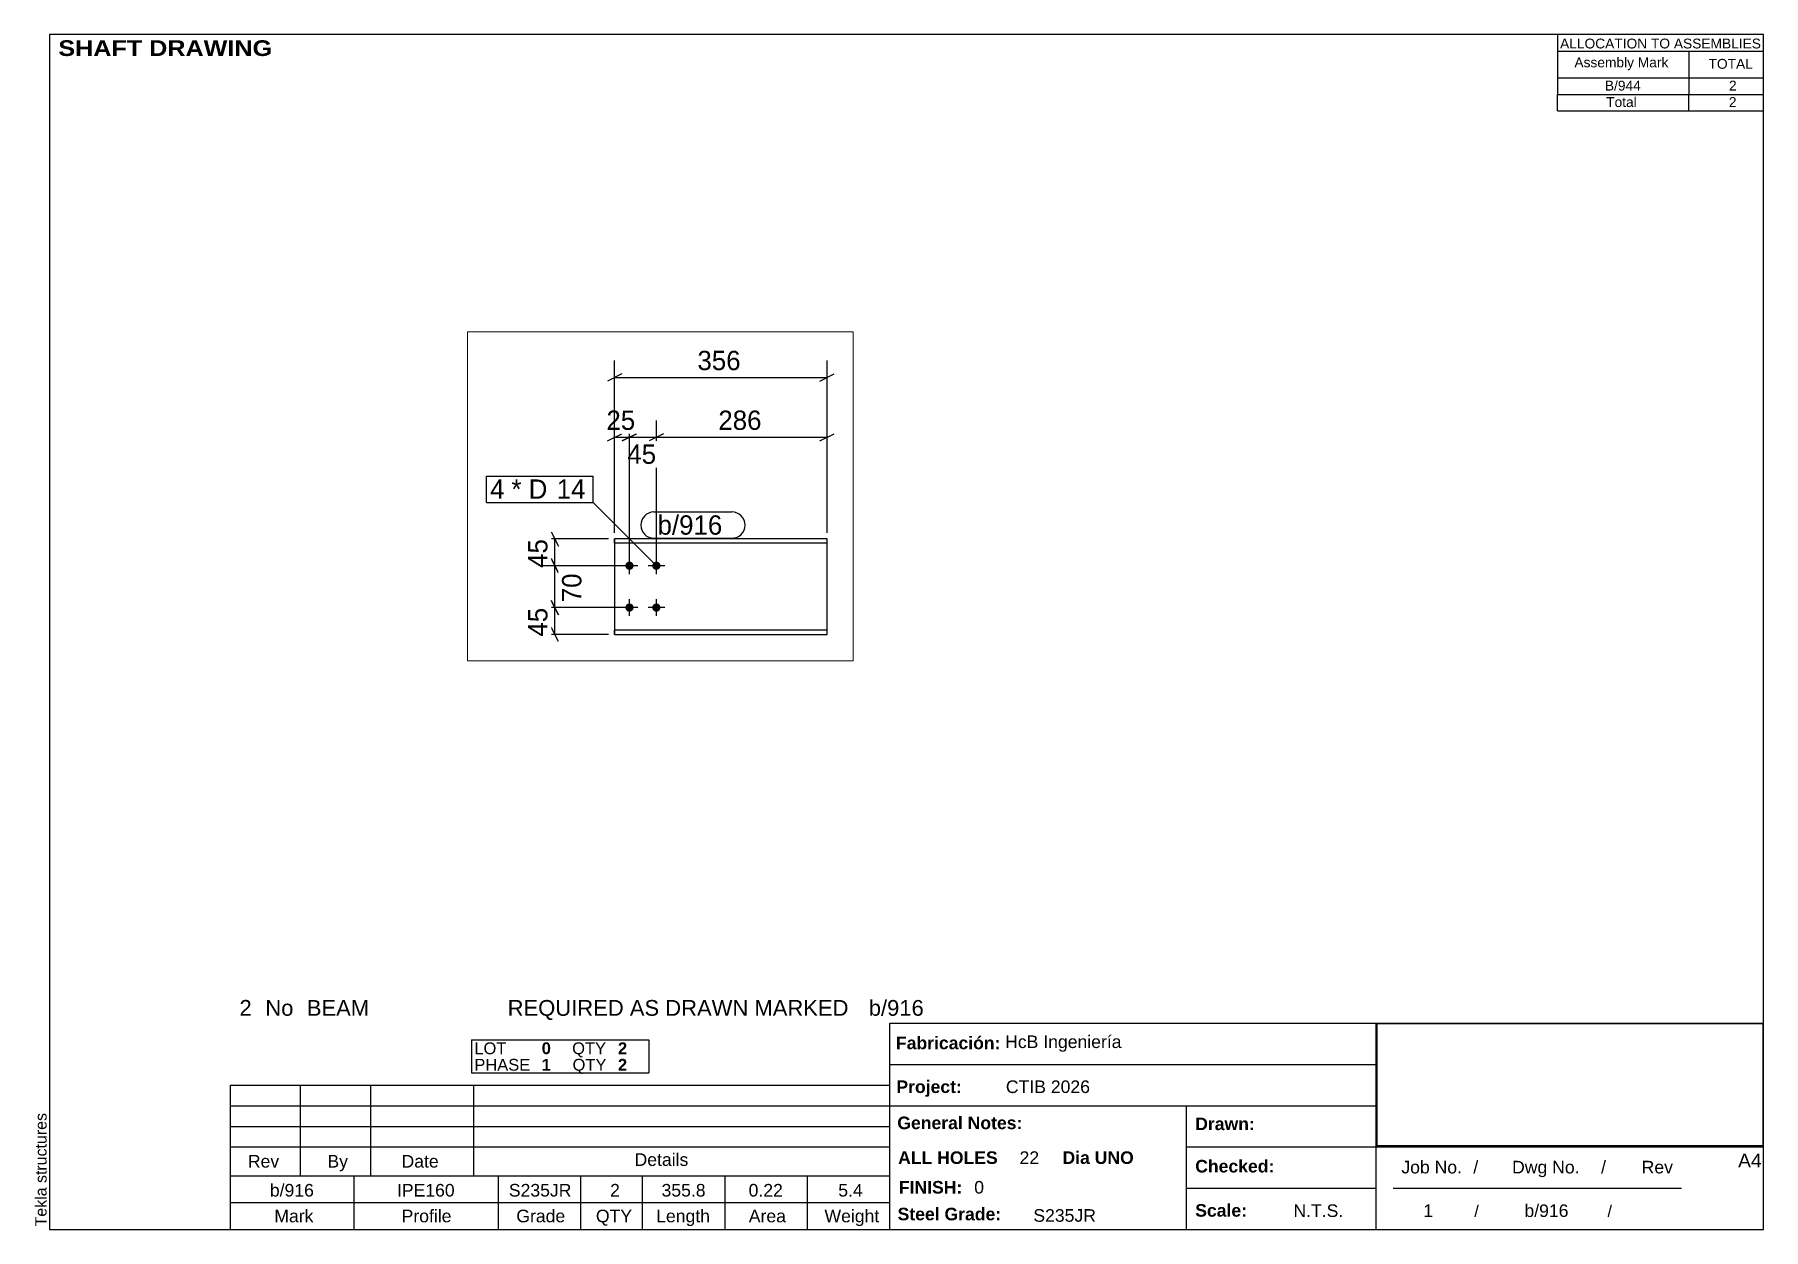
# Paper-space layout 'Layout1' of a CAD drawing. Header units: millimetres. Extents: x 2 to 292, y 5 to 205.
# The model-space entities are those that its viewports show. They can reach past a viewport. Long polylines and large blocks are cut down to what shows.
import ezdxf

# ---------------------------------------------------------------- set-up
doc = ezdxf.new("R2010")
doc.units = ezdxf.units.MM
doc.linetypes.add('DXK_LINE_DOT4', pattern=[0.9408, 0.4704, -0.4704])
doc.layers.add('Viewport layer', color=7, linetype='Continuous', plot=False)
doc.styles.add('Arial', font='ARIAL.TTF', dxfattribs={"height": 0.2})
doc.styles.add('Arial Black', font='ARIBLK.TTF', dxfattribs={"height": 0.2})
doc.styles.add('Arial Bold', font='ARIALBD.TTF', dxfattribs={"height": 0.2})
doc.styles.add('Comic Sans MS', font='COMIC.TTF', dxfattribs={"height": 0.2})

msp = doc.modelspace()

# ---------------------------------------------------------------- hatches: boundary and pattern name
at = {"linetype": 'Continuous'}
for points in [[(264.4, 159, -1), (278.4, 159, -1)], [(309.4, 159, -1), (323.4, 159, -1)], [(264.4, 89, -1), (278.4, 89, -1)], [(309.4, 89, -1), (323.4, 89, -1)]]:
    msp.add_hatch(color=3, dxfattribs=at).paths.add_polyline_path(points)

# ---------------------------------------------------------------- linework, layer by layer
at = {"color": 8, "linetype": 'Continuous'}
for p, q in [((602.2, 214), (602.2, 502.4)), ((258.4, 480), (234.4, 468)), ((246.4, 474), (602.2, 474)), ((590.2, 468), (614.2, 480)), ((246.4, 214), (246.4, 402.4)), ((259.4, 368), (283.4, 380)), ((271.4, 169), (271.4, 399.6)), ((328.4, 380), (304.4, 368)), ((328.4, 380), (304.4, 368)), ((316.4, 169), (316.4, 402.4)), ((316.4, 169), (316.4, 399.6)), ((590.2, 368), (614.2, 380)), ((602.2, 214), (602.2, 402.4)), ((271.4, 374), (316.4, 374)), ((316.4, 374), (602.2, 374)), ((236.4, 204), (118, 204)), ((140.4, 216), (152.4, 192)), ((146.4, 159), (146.4, 204)), ((261.4, 159), (118, 159)), ((152.4, 147), (140.4, 171)), ((261.4, 89), (120.8, 89)), ((152.4, 77), (140.4, 101)), ((236.4, 44), (118, 44)), ((152.4, 32), (140.4, 56))]:
    msp.add_line(p, q, dxfattribs=at)
at = {"color": 7, "linetype": 'Continuous'}
for p, q in [((210.3, 265.1), (210.3, 309.1)), ((246.4, 204), (246.4, 196.6)), ((602.2, 204), (246.4, 204)), ((602.2, 44), (602.2, 204)), ((246.4, 196.6), (246.4, 51.4)), ((602.2, 196.6), (246.4, 196.6)), ((246.4, 44), (246.4, 51.4)), ((602.2, 51.4), (246.4, 51.4)), ((246.4, 44), (602.2, 44))]:
    msp.add_line(p, q, dxfattribs=at)
at = {"color": 7, "linetype": 'DXK_LINE_DOT4'}
for p, q in [((246.4, 196.6), (246.4, 204)), ((246.4, 51.4), (246.4, 44))]:
    msp.add_line(p, q, dxfattribs=at)
at = {"color": 3, "linetype": 'Continuous'}
for p, q in [((285.4, 159), (257.4, 159)), ((271.4, 145), (271.4, 173)), ((330.4, 159), (302.4, 159)), ((316.4, 145), (316.4, 173)), ((285.4, 89), (257.4, 89)), ((271.4, 75), (271.4, 103)), ((330.4, 89), (302.4, 89)), ((316.4, 75), (316.4, 103))]:
    msp.add_line(p, q, dxfattribs=at)

# ---------------------------------------------------------------- wipeouts: each hides what was drawn before it
at = {"color": 0}
msp.add_wipeout([(64.1, 271.1), (64.1, 303.1), (38, 303.1), (38, 271.1)], dxfattribs=at)

# ---------------------------------------------------------------- next in the draw order: wipeouts: each hides what was drawn before it
for points in [[(469.8, 480), (469.8, 524.8), (378.8, 524.8), (378.8, 480)], [(504.8, 380), (504.8, 424.8), (413.8, 424.8), (413.8, 380)], [(326.4, 323.2), (326.4, 368), (261.4, 368), (261.4, 323.2)], [(64.1, 271.1), (64.1, 303.1), (38, 303.1), (38, 271.1)], [(436.9, 211), (436.9, 243), (318.4, 243), (318.4, 211)], [(140.4, 214), (95.6, 214), (95.6, 149), (140.4, 149)]]:
    msp.add_wipeout(points, dxfattribs=at)

# ---------------------------------------------------------------- next in the draw order: linework, layer by layer
at = {"color": 8, "linetype": 'Continuous'}
for p, q in [((234.4, 368), (258.4, 380)), ((283.4, 380), (259.4, 368)), ((271.4, 169), (271.4, 402.4)), ((246.4, 374), (271.4, 374)), ((261.4, 159), (120.8, 159)), ((140.4, 171), (152.4, 147)), ((146.4, 89), (146.4, 159))]:
    msp.add_line(p, q, dxfattribs=at)
at = {"color": 7, "linetype": 'Continuous'}
msp.add_line((32, 265.1), (32, 309.1), dxfattribs=at)

# ---------------------------------------------------------------- next in the draw order: texts
at = {"color": 3, "style": 'Comic Sans MS'}
for s, p in [('356', (385.2, 486.4)), ('286', (420.2, 386.4)), ('45', (267.8, 329.6))]:
    msp.add_text(s, height=32.38, dxfattribs=at).set_placement(p)
msp.add_text('45', height=32.38, rotation=90.0002, dxfattribs=at).set_placement((134, 155.4))

# ---------------------------------------------------------------- next in the draw order: wipeouts: each hides what was drawn before it
at = {"color": 0}
for points in [[(139.9, 271.1), (139.9, 303.1), (73.7, 303.1), (73.7, 271.1)], [(436.9, 211), (436.9, 243), (318.4, 243), (318.4, 211)]]:
    msp.add_wipeout(points, dxfattribs=at)

# ---------------------------------------------------------------- next in the draw order: linework, layer by layer
at = {"color": 7, "linetype": 'Continuous'}
for p, q in [((312.4, 249), (442.9, 249)), ((312.4, 205), (442.9, 205))]:
    msp.add_line(p, q, dxfattribs=at)
for centre, start, end in [((312.4, 227), 90, 270), ((442.9, 227), 270, 90)]:
    msp.add_arc(centre, 22, start, end, dxfattribs=at)

# ---------------------------------------------------------------- next in the draw order: texts
at = {"color": 3, "style": 'Comic Sans MS'}
msp.add_text('b/916', height=32.38, dxfattribs=at).set_placement((318.4, 211))

# ---------------------------------------------------------------- next in the draw order: wipeouts: each hides what was drawn before it
at = {"color": 0}
for points in [[(291.4, 380), (291.4, 424.8), (226.4, 424.8), (226.4, 380)], [(139.9, 271.1), (139.9, 303.1), (73.7, 303.1), (73.7, 271.1)], [(197.2, 156.5), (152.4, 156.5), (152.4, 91.5), (197.2, 91.5)]]:
    msp.add_wipeout(points, dxfattribs=at)

# ---------------------------------------------------------------- next in the draw order: linework, layer by layer
at = {"color": 8, "linetype": 'Continuous'}
for p, q in [((246.4, 214), (246.4, 502.4)), ((261.4, 89), (118, 89)), ((140.4, 101), (152.4, 77)), ((146.4, 44), (146.4, 89))]:
    msp.add_line(p, q, dxfattribs=at)
at = {"color": 7, "linetype": 'Continuous'}
msp.add_line((316.4, 159), (210.3, 265.1), dxfattribs=at)

# ---------------------------------------------------------------- next in the draw order: texts
at = {"color": 3, "style": 'Comic Sans MS'}
for s, height, p in [('25', 32.38, (232.8, 386.4)), ('4', 32.4, (38, 271.1)), ('* D', 32.38, (73.7, 271.1))]:
    msp.add_text(s, height=height, dxfattribs=at).set_placement(p)
msp.add_text('70', height=32.38, rotation=90.0002, dxfattribs=at).set_placement((190.8, 97.9))

# ---------------------------------------------------------------- next in the draw order: wipeouts: each hides what was drawn before it
at = {"color": 0}
msp.add_wipeout([(194.7, 271.1), (194.7, 303.1), (149.5, 303.1), (149.5, 271.1)], dxfattribs=at)

# ---------------------------------------------------------------- next in the draw order: wipeouts: each hides what was drawn before it
for points in [[(194.7, 271.1), (194.7, 303.1), (149.5, 303.1), (149.5, 271.1)], [(140.4, 99), (95.6, 99), (95.6, 34), (140.4, 34)]]:
    msp.add_wipeout(points, dxfattribs=at)

# ---------------------------------------------------------------- next in the draw order: linework, layer by layer
at = {"color": 7, "linetype": 'Continuous'}
for p, q in [((32, 309.1), (210.3, 309.1)), ((32, 265.1), (210.3, 265.1))]:
    msp.add_line(p, q, dxfattribs=at)

# ---------------------------------------------------------------- next in the draw order: texts
at = {"color": 3, "style": 'Comic Sans MS'}
msp.add_text('14', height=32.38, dxfattribs=at).set_placement((149.5, 271.1))
msp.add_text('45', height=32.38, rotation=90.0002, dxfattribs=at).set_placement((134, 40.4))

psp = doc.layouts.get("Layout1")

# ---------------------------------------------------------------- linework, layer by layer
at = {"color": 5, "linetype": 'Continuous'}
for p, q in [((292, 205), (5, 205)), ((5, 205), (5, 5)), ((292, 5), (292, 205)), ((5, 5), (292, 5))]:
    psp.add_line(p, q, dxfattribs=at)
at = {"color": 7, "linetype": 'Continuous'}
for p, q in [((257.51, 205), (257.51, 197.75)), ((257.57, 202.24), (292, 202.24)), ((279.49, 202.24), (279.49, 197.75)), ((257.51, 197.75), (257.51, 195)), ((257.57, 197.75), (292, 197.75)), ((279.49, 197.75), (279.49, 195)), ((257.51, 192.23), (257.51, 194.99)), ((257.54, 194.99), (292, 194.99)), ((279.49, 192.23), (279.49, 194.99)), ((257.51, 192.23), (292, 192.23)), ((145.72, 5), (145.72, 39.5)), ((145.75, 39.5), (292, 39.5)), ((227.14, 5), (227.14, 39.5)), ((75.68, 36.74), (105.35, 36.74)), ((75.68, 36.74), (75.68, 33.98)), ((105.35, 36.74), (105.35, 33.98)), ((75.68, 33.98), (75.68, 31.22)), ((105.35, 33.98), (105.35, 31.22)), ((145.72, 32.6), (227.14, 32.6)), ((35.31, 13.97), (35.31, 29.15)), ((35.31, 29.15), (145.71, 29.15)), ((47.04, 13.97), (47.04, 29.15)), ((58.77, 13.97), (58.77, 29.15)), ((75.68, 31.22), (105.35, 31.22)), ((76.02, 13.97), (76.02, 29.15)), ((145.71, 13.97), (145.71, 29.15)), ((35.31, 25.7), (145.71, 25.7)), ((145.72, 25.7), (227.14, 25.7)), ((195.4, 5), (195.4, 25.7)), ((35.31, 22.25), (145.71, 22.25)), ((35.31, 18.8), (145.71, 18.8)), ((195.4, 18.8), (292, 18.8)), ((35.31, 13.96), (145.71, 13.97)), ((35.31, 9.49), (35.31, 13.96)), ((56.01, 9.49), (56.01, 13.97)), ((80.16, 9.49), (80.16, 13.97)), ((93.96, 9.49), (93.96, 13.97)), ((104.31, 9.49), (104.31, 13.97)), ((118.11, 9.49), (118.11, 13.97)), ((131.91, 9.49), (131.91, 13.97)), ((195.4, 11.9), (227.14, 11.9)), ((229.99, 11.92), (278.29, 11.92)), ((35.31, 9.48), (145.72, 9.49)), ((35.31, 5), (35.31, 9.48)), ((56.01, 5), (56.01, 9.48)), ((80.16, 5), (80.16, 9.48)), ((93.96, 5), (93.96, 9.48)), ((104.31, 5), (104.31, 9.48)), ((118.11, 5), (118.11, 9.48)), ((131.91, 5), (131.91, 9.48))]:
    psp.add_line(p, q, dxfattribs=at)
at = {"color": 2, "linetype": 'Continuous'}
for p, q in [((227.28, 39.46), (291.86, 39.46)), ((227.29, 19.02), (227.29, 39.46)), ((291.96, 19.03), (291.96, 39.47)), ((227.28, 19.03), (291.86, 19.03))]:
    psp.add_line(p, q, dxfattribs=at)

# ---------------------------------------------------------------- texts
at = {"color": 7}
for s, height, style, p in [(' SHAFT DRAWING', 2.6342, 'Arial Black', (5.3, 201.42)), ('ALLOCATION TO ASSEMBLIES', 1.6475, 'Arial', (257.95, 202.68)), ('Assembly Mark', 1.6475, 'Arial', (260.35, 199.52)), ('TOTAL', 1.648, 'Arial', (282.81, 199.28)), ('2', 2.64, 'Arial', (36.8, 40.76)), ('REQUIRED AS DRAWN MARKED', 2.636, 'Arial', (81.71, 40.76)), ('b/916', 2.636, 'Arial', (142.18, 40.76)), ('No', 2.636, 'Arial', (41.13, 40.76)), ('BEAM', 2.636, 'Arial', (48.08, 40.76)), ('b/916', 2.109, 'Arial', (41.89, 10.5)), ('IPE160', 2.109, 'Arial', (63.17, 10.5)), ('S235JR', 2.109, 'Arial', (81.91, 10.5)), ('2', 2.11, 'Arial', (98.86, 10.5)), ('355.8', 2.109, 'Arial', (107.48, 10.5)), ('0.22', 2.109, 'Arial', (122.06, 10.5)), ('5.4', 2.109, 'Arial', (137.07, 10.5)), ('FINISH:', 2.107, 'Arial Bold', (147.22, 11)), ('0', 2.11, 'Arial', (159.84, 11))]:
    psp.add_text(s, height=height, dxfattribs=dict(at, style=style)).set_placement(p)
at = {"color": 7, "linetype": 'Continuous'}
for s, height, style, p in [('B/944', 1.648, 'Arial', (265.45, 195.63)), ('2', 1.65, 'Arial', (286.23, 195.63)), ('Total', 1.648, 'Arial', (265.67, 192.88)), ('2', 1.65, 'Arial', (286.21, 192.88)), ('LOT', 1.977, 'Arial', (76.13, 34.33)), ('0', 1.98, 'Arial Bold', (87.41, 34.33)), ('QTY', 1.977, 'Arial', (92.51, 34.33)), ('2', 1.98, 'Arial Bold', (100.18, 34.33)), ('Fabricación:', 2.1074, 'Arial Bold', (146.73, 35.16)), ('HcB Ingeniería', 2.1088, 'Arial', (165.02, 35.36)), ('PHASE', 1.977, 'Arial', (76.13, 31.57)), ('1', 1.98, 'Arial Bold', (87.41, 31.57)), ('QTY', 1.977, 'Arial', (92.58, 31.57)), ('2', 1.98, 'Arial Bold', (100.18, 31.57)), ('Project:', 2.107, 'Arial Bold', (146.81, 27.83)), ('CTIB 2026', 2.109, 'Arial', (165.14, 27.83)), ('General Notes:', 2.1074, 'Arial Bold', (146.96, 21.78)), ('Drawn:', 2.107, 'Arial Bold', (196.85, 21.62)), ('Rev', 2.109, 'Arial', (38.21, 15.35)), ('By', 2.109, 'Arial', (51.53, 15.35)), ('Date', 2.109, 'Arial', (63.94, 15.35)), ('Details', 2.109, 'Arial', (102.96, 15.63)), ('ALL HOLES', 2.107, 'Arial Bold', (147.1, 15.96)), ('22', 2.109, 'Arial', (167.43, 15.96)), ('Dia UNO', 2.107, 'Arial Bold', (174.62, 15.96)), ('A4', 2.307, 'Arial', (287.76, 15.38)), ('Checked:', 2.107, 'Arial Bold', (196.85, 14.53)), ('Job No.', 2.109, 'Arial', (231.37, 14.37)), ('/', 2.11, 'Arial', (243.42, 14.37)), ('Dwg No.', 2.109, 'Arial', (249.91, 14.37)), ('/', 2.11, 'Arial', (264.81, 14.37)), ('Rev', 2.109, 'Arial', (271.61, 14.37)), ('Steel Grade:', 2.1074, 'Arial Bold', (147.01, 6.52)), ('Scale:', 2.107, 'Arial Bold', (196.85, 7.13)), ('N.T.S.', 2.109, 'Arial', (213.29, 7.08)), ('1', 2.11, 'Arial', (235.04, 7.08)), ('/', 1.98, 'Arial', (243.58, 7.08)), ('b/916', 2.109, 'Arial', (251.98, 7.08)), ('/', 1.98, 'Arial', (265.88, 7.08)), ('Mark', 2.109, 'Arial', (42.64, 6.19)), ('Profile', 2.109, 'Arial', (63.95, 6.19)), ('Grade', 2.109, 'Arial', (83.16, 6.19)), ('QTY', 2.109, 'Arial', (96.49, 6.19)), ('Length', 2.109, 'Arial', (106.58, 6.19)), ('Area', 2.109, 'Arial', (122.09, 6.19)), ('Weight', 2.109, 'Arial', (134.77, 6.19)), ('S235JR', 2.109, 'Arial', (169.74, 6.28))]:
    psp.add_text(s, height=height, dxfattribs=dict(at, style=style)).set_placement(p)
at = {"color": 174, "linetype": 'Continuous', "style": 'Arial'}
psp.add_text('Tekla structures', height=1.9102, rotation=90, dxfattribs=at).set_placement((4.5, 5.5))

# ---------------------------------------------------------------- viewports
at = {"layer": 'Viewport layer', "view_target_point": (323.08, 275.2)}
psp.add_viewport(center=(107.28, 127.71), size=(64.62, 55.04), view_center_point=(0, 0), view_height=550.4, dxfattribs=at)

doc.saveas('drawing.dxf')
